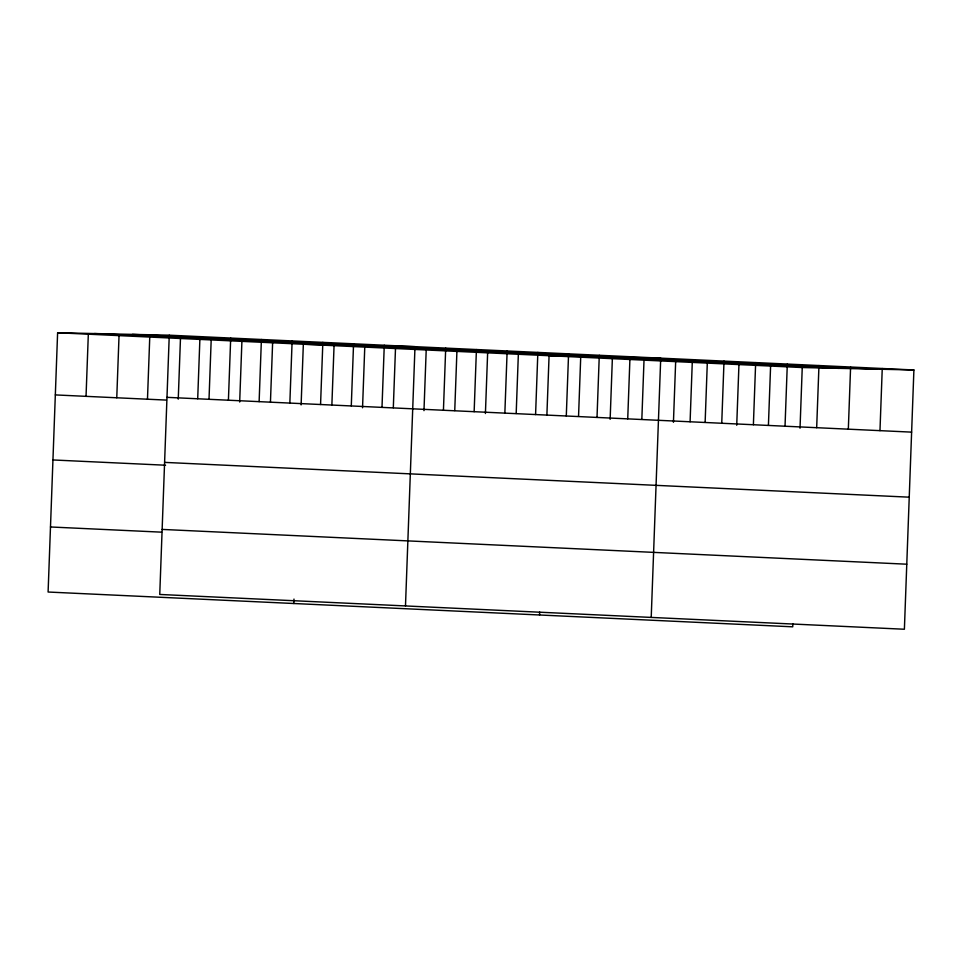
<?xml version="1.0" encoding="UTF-8"?>
<svg xmlns="http://www.w3.org/2000/svg" width="962" height="962" viewBox="0 0 962 962"><rect width="100%" height="100%" fill="white"/><g stroke="black" fill="none" stroke-linecap="round" stroke-linejoin="round"><path stroke-width="1.44" d="M169.264 335.185L159.752 594.456L904.388 629.244L913.9 369.973L169.264 335.185L57.612 332.756L48.1 592.027L792.736 626.815L792.844 623.857M86.039 396.344L88.324 334.187M116.763 397.775L119.035 335.618M147.475 399.218L149.759 337.061M178.247 399.17L180.471 338.492M197.703 398.773L199.976 336.616M209.019 399.122L211.183 339.923M228.415 400.204L230.7 338.059M239.682 402.032L241.907 341.366M259.127 401.647L261.411 339.49M270.454 401.996L272.619 342.797M289.851 403.078L292.123 340.921M293.831 603.511L293.987 599.073M301.118 404.906L303.343 344.228L414.995 346.669L405.483 605.94M320.562 404.509L322.847 342.364M331.878 404.858L334.054 345.671M351.286 405.952L353.559 343.795M362.542 407.78L364.766 347.102M381.998 407.383L384.271 345.226M393.314 407.732L395.49 348.533M423.977 410.654L426.202 349.976M443.434 410.257L445.707 348.1M454.749 410.606L456.914 351.407M474.146 411.688L476.43 349.531M485.413 413.516L487.638 352.85M504.858 413.131L507.142 350.974M516.185 413.48L518.35 354.281M535.581 414.562L537.854 352.405M539.562 614.983L539.67 612.024M546.897 414.911L549.074 355.712L660.726 358.141L651.214 617.424M566.293 415.993L568.578 353.836M578.547 416.39L580.711 357.191M597.017 417.436L599.29 355.279M610.136 419.348L612.361 358.67M627.729 418.867L630.002 356.71M641.834 419.348L644.011 360.149M673.436 422.306L675.661 361.628M690.091 421.777L692.375 359.62M705.134 422.306L707.298 363.107M721.74 423.256L724.013 361.099M736.724 425.264L738.948 364.586M753.39 424.735L755.663 362.578M768.422 425.264L770.598 366.065M785.028 426.214L787.313 364.057M800.023 428.222L802.248 367.544L913.9 369.973M816.678 427.693L818.963 365.536M848.328 429.172L850.6 367.015M879.977 430.651L882.25 368.494M132.419 334.379L877.055 369.167M94.456 333.549L839.092 368.35M57.612 332.756L802.248 367.544M166.979 397.342L911.615 432.13M55.327 394.913L166.486 400.096M164.598 462.385L909.234 497.174M52.946 459.956L165.572 465.223M162.145 529.413L906.781 564.201M50.481 526.972L161.652 532.166"/></g></svg>
